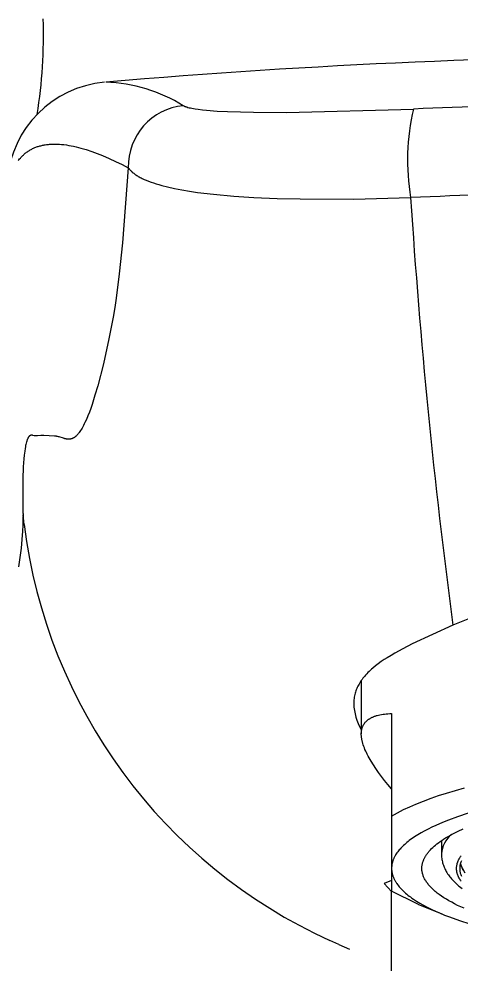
# Model space of a CAD drawing. Extents: x 6992 to 7586, y -5808 to -5388.
# Drawn here: x 7364.9 to 7379.5, y -5657.65 to -5626.47 of the extents above; entities that cross this region are included whole.
import ezdxf

# ---------------------------------------------------------------- set-up
doc = ezdxf.new("R2010")
doc.units = 0
doc.header["$LTSCALE"] = 7
doc.header["$MEASUREMENT"] = 0
doc.layers.get('0').update_dxf_attribs({"color": 2, "linetype": 'CONTINUOUS'})
doc.layers.add('Make2D 표시선', color=7, linetype='CONTINUOUS')
doc.layers.add('Make2D 표시선 - Tangent', color=7, linetype='CONTINUOUS')

msp = doc.modelspace()

# ---------------------------------------------------------------- linework, layer by layer
at = {"color": 2}
for p, q in [((7379.469, -5654.348), (7379.616, -5654.638)), ((7379.472, -5654.337), (7379.557, -5654.548))]:
    msp.add_line(p, q, dxfattribs=at)
at = {"layer": 'Make2D 표시선'}
for p, q in [((7365.071, -5643.147), (7365.038, -5642.835)), ((7376.201, -5648.294), (7376.201, -5650.058)), ((7377.2, -5649.387), (7377.2, -5652.767)), ((7377.2, -5652.767), (7377.2, -5655.249)), ((7378.847, -5653.576), (7378.847, -5653.983)), ((7377.2, -5654.896), (7376.951, -5654.995)), ((7376.951, -5654.995), (7377.2, -5655.25)), ((7378.068, -5655.672), (7377.2, -5655.249)), ((7377.201, -5657.96), (7377.201, -5655.251)), ((7378.068, -5655.672), (7378.855, -5655.993)), ((7375.461, -5657.005), (7375.168, -5656.87)), ((7375.461, -5657.006), (7375.814, -5657.16))]:
    msp.add_line(p, q, dxfattribs=at)
for points in [[(7379.228, -5646.469), (7377.885, -5647.091), (7377.568, -5647.253), (7377.31, -5647.393), (7377.183, -5647.467), (7377.058, -5647.544), (7376.958, -5647.608), (7376.859, -5647.674), (7376.763, -5647.743), (7376.669, -5647.815), (7376.583, -5647.885), (7376.541, -5647.921), (7376.5, -5647.958), (7376.46, -5647.996), (7376.42, -5648.035), (7376.382, -5648.074), (7376.344, -5648.115), (7376.314, -5648.149), (7376.284, -5648.185), (7376.255, -5648.221), (7376.227, -5648.258), (7376.2, -5648.295), (7376.174, -5648.333), (7376.149, -5648.372), (7376.126, -5648.412), (7376.106, -5648.448), (7376.087, -5648.485), (7376.069, -5648.523), (7376.052, -5648.561), (7376.036, -5648.6), (7376.022, -5648.639), (7376.008, -5648.678), (7375.997, -5648.718), (7375.986, -5648.76), (7375.977, -5648.802), (7375.969, -5648.844), (7375.962, -5648.886), (7375.957, -5648.928), (7375.954, -5648.971), (7375.952, -5649.014), (7375.951, -5649.057)], [(7377.2, -5651.868), (7377.082, -5651.728), (7376.971, -5651.591), (7376.867, -5651.458), (7376.77, -5651.328), (7376.681, -5651.201), (7376.599, -5651.078), (7376.524, -5650.958), (7376.49, -5650.9), (7376.457, -5650.842), (7376.427, -5650.786), (7376.398, -5650.73), (7376.371, -5650.675), (7376.346, -5650.622), (7376.323, -5650.569), (7376.302, -5650.518), (7376.283, -5650.467), (7376.266, -5650.417), (7376.251, -5650.369), (7376.238, -5650.321), (7376.232, -5650.298), (7376.227, -5650.275), (7376.222, -5650.252), (7376.217, -5650.229), (7376.214, -5650.207), (7376.21, -5650.185), (7376.208, -5650.163), (7376.205, -5650.141), (7376.203, -5650.12), (7376.202, -5650.099), (7376.201, -5650.078), (7376.201, -5650.058), (7376.201, -5650.038), (7376.202, -5650.018), (7376.203, -5649.998), (7376.205, -5649.979), (7376.208, -5649.96), (7376.21, -5649.942), (7376.214, -5649.923), (7376.217, -5649.905), (7376.222, -5649.888), (7376.227, -5649.87), (7376.232, -5649.853), (7376.238, -5649.836), (7376.244, -5649.82), (7376.251, -5649.804), (7376.258, -5649.788), (7376.266, -5649.772), (7376.274, -5649.757), (7376.283, -5649.742), (7376.292, -5649.728), (7376.302, -5649.713), (7376.312, -5649.699), (7376.323, -5649.686), (7376.334, -5649.672), (7376.346, -5649.659), (7376.358, -5649.646), (7376.371, -5649.634), (7376.384, -5649.622), (7376.398, -5649.61), (7376.412, -5649.598), (7376.427, -5649.587), (7376.442, -5649.576), (7376.457, -5649.566), (7376.473, -5649.555), (7376.49, -5649.545), (7376.507, -5649.536), (7376.524, -5649.526), (7376.542, -5649.517), (7376.561, -5649.508), (7376.58, -5649.5), (7376.599, -5649.492), (7376.619, -5649.484), (7376.639, -5649.476), (7376.66, -5649.469), (7376.681, -5649.462), (7376.703, -5649.455), (7376.725, -5649.449), (7376.77, -5649.437), (7376.818, -5649.427), (7376.867, -5649.417), (7376.918, -5649.409), (7376.971, -5649.402), (7377.026, -5649.397), (7377.082, -5649.392), (7377.14, -5649.389), (7377.2, -5649.387)], [(7377.2, -5652.767), (7377.298, -5652.711), (7377.396, -5652.657), (7377.495, -5652.605), (7377.596, -5652.555), (7377.799, -5652.46), (7378.005, -5652.371), (7378.253, -5652.272), (7378.503, -5652.179), (7378.755, -5652.093), (7379.009, -5652.012), (7379.31, -5651.922), (7379.613, -5651.839)], [(7379.732, -5652.675), (7379.379, -5652.791), (7379.08, -5652.9), (7378.932, -5652.958), (7378.785, -5653.019), (7378.658, -5653.076), (7378.531, -5653.134), (7378.405, -5653.196), (7378.282, -5653.261), (7378.174, -5653.321), (7378.068, -5653.384), (7377.963, -5653.45), (7377.912, -5653.484), (7377.862, -5653.52), (7377.784, -5653.577), (7377.746, -5653.607), (7377.708, -5653.637), (7377.671, -5653.668), (7377.635, -5653.7), (7377.6, -5653.732), (7377.565, -5653.766), (7377.536, -5653.795), (7377.508, -5653.824), (7377.48, -5653.854), (7377.453, -5653.885), (7377.428, -5653.917), (7377.403, -5653.949), (7377.379, -5653.982), (7377.356, -5654.016), (7377.335, -5654.048), (7377.316, -5654.082), (7377.306, -5654.099), (7377.297, -5654.116), (7377.288, -5654.133), (7377.28, -5654.15), (7377.272, -5654.168), (7377.265, -5654.186), (7377.257, -5654.204), (7377.25, -5654.222), (7377.244, -5654.24), (7377.238, -5654.258), (7377.232, -5654.277), (7377.227, -5654.295), (7377.222, -5654.314), (7377.218, -5654.333), (7377.214, -5654.352), (7377.211, -5654.371), (7377.208, -5654.39), (7377.206, -5654.41), (7377.204, -5654.429), (7377.203, -5654.448), (7377.202, -5654.468), (7377.201, -5654.487), (7377.201, -5654.507), (7377.202, -5654.526), (7377.203, -5654.546), (7377.205, -5654.565), (7377.207, -5654.584), (7377.209, -5654.603), (7377.212, -5654.622), (7377.216, -5654.64), (7377.22, -5654.658), (7377.224, -5654.676), (7377.229, -5654.694), (7377.234, -5654.712), (7377.24, -5654.73), (7377.246, -5654.747), (7377.252, -5654.765), (7377.259, -5654.782), (7377.266, -5654.799), (7377.273, -5654.816), (7377.281, -5654.833), (7377.289, -5654.85), (7377.297, -5654.867), (7377.306, -5654.883), (7377.316, -5654.902), (7377.327, -5654.921), (7377.338, -5654.94), (7377.35, -5654.958), (7377.362, -5654.976), (7377.374, -5654.994), (7377.399, -5655.029), (7377.426, -5655.063), (7377.453, -5655.097), (7377.481, -5655.129), (7377.511, -5655.161), (7377.547, -5655.199), (7377.584, -5655.236), (7377.622, -5655.271), (7377.661, -5655.306), (7377.701, -5655.34), (7377.742, -5655.373), (7377.783, -5655.405), (7377.825, -5655.436), (7377.874, -5655.472), (7377.924, -5655.506), (7378.026, -5655.573), (7378.13, -5655.637), (7378.236, -5655.697), (7378.371, -5655.769), (7378.507, -5655.837), (7378.646, -5655.902), (7378.785, -5655.963), (7378.948, -5656.031), (7379.112, -5656.095), (7379.443, -5656.214), (7379.783, -5656.324)], [(7379.594, -5655.809), (7379.485, -5655.76), (7379.381, -5655.711), (7379.281, -5655.661), (7379.186, -5655.611), (7379.095, -5655.561), (7379.009, -5655.51), (7378.927, -5655.459), (7378.85, -5655.408), (7378.777, -5655.357), (7378.709, -5655.305), (7378.676, -5655.28), (7378.645, -5655.254), (7378.615, -5655.228), (7378.586, -5655.202), (7378.558, -5655.176), (7378.531, -5655.15), (7378.505, -5655.125), (7378.481, -5655.099), (7378.457, -5655.073), (7378.435, -5655.047), (7378.413, -5655.021), (7378.393, -5654.996), (7378.374, -5654.97), (7378.355, -5654.944), (7378.338, -5654.919), (7378.322, -5654.893), (7378.307, -5654.867), (7378.293, -5654.842), (7378.28, -5654.816), (7378.268, -5654.791), (7378.257, -5654.766), (7378.248, -5654.74), (7378.239, -5654.715), (7378.231, -5654.69), (7378.224, -5654.665), (7378.218, -5654.64), (7378.213, -5654.615), (7378.208, -5654.59), (7378.205, -5654.565), (7378.203, -5654.54), (7378.202, -5654.516), (7378.201, -5654.491), (7378.201, -5654.473), (7378.202, -5654.454), (7378.203, -5654.436), (7378.205, -5654.417), (7378.208, -5654.398), (7378.21, -5654.379), (7378.214, -5654.361), (7378.218, -5654.342), (7378.222, -5654.323), (7378.227, -5654.304), (7378.233, -5654.285), (7378.239, -5654.266), (7378.246, -5654.247), (7378.253, -5654.228), (7378.261, -5654.209), (7378.269, -5654.189), (7378.278, -5654.17), (7378.288, -5654.151), (7378.298, -5654.132), (7378.309, -5654.112), (7378.32, -5654.093), (7378.332, -5654.074), (7378.345, -5654.054), (7378.358, -5654.035), (7378.372, -5654.015), (7378.386, -5653.996), (7378.401, -5653.977), (7378.416, -5653.957), (7378.433, -5653.938), (7378.449, -5653.918), (7378.485, -5653.879), (7378.523, -5653.84), (7378.563, -5653.801), (7378.606, -5653.762), (7378.652, -5653.723), (7378.7, -5653.684), (7378.751, -5653.645), (7378.804, -5653.606), (7378.86, -5653.568), (7378.918, -5653.529), (7378.979, -5653.49), (7379.043, -5653.452), (7379.109, -5653.414), (7379.178, -5653.376), (7379.249, -5653.338), (7379.399, -5653.263), (7379.56, -5653.189)], [(7378.846, -5654.013), (7378.847, -5654.05), (7378.849, -5654.087), (7378.852, -5654.124), (7378.857, -5654.161), (7378.862, -5654.198), (7378.869, -5654.234), (7378.877, -5654.271), (7378.886, -5654.307), (7378.897, -5654.344), (7378.91, -5654.382), (7378.923, -5654.419), (7378.938, -5654.455), (7378.954, -5654.491), (7378.971, -5654.527), (7378.989, -5654.561), (7379.008, -5654.596), (7379.03, -5654.632), (7379.052, -5654.668), (7379.076, -5654.704), (7379.101, -5654.738), (7379.126, -5654.772), (7379.153, -5654.805), (7379.18, -5654.838), (7379.208, -5654.869), (7379.24, -5654.904), (7379.273, -5654.938), (7379.306, -5654.97), (7379.34, -5655.003), (7379.375, -5655.034), (7379.411, -5655.065), (7379.447, -5655.095), (7379.484, -5655.124), (7379.526, -5655.156)], [(7379.497, -5654.916), (7379.479, -5654.89), (7379.461, -5654.863), (7379.453, -5654.849), (7379.445, -5654.835), (7379.437, -5654.821), (7379.429, -5654.807), (7379.422, -5654.793), (7379.415, -5654.779), (7379.408, -5654.764), (7379.401, -5654.75), (7379.395, -5654.735), (7379.389, -5654.72), (7379.384, -5654.706), (7379.38, -5654.693), (7379.375, -5654.679), (7379.371, -5654.665), (7379.367, -5654.652), (7379.364, -5654.638), (7379.36, -5654.624), (7379.358, -5654.61), (7379.355, -5654.595), (7379.353, -5654.581), (7379.351, -5654.567), (7379.349, -5654.553), (7379.348, -5654.539), (7379.347, -5654.524), (7379.346, -5654.51), (7379.346, -5654.496), (7379.346, -5654.481), (7379.347, -5654.467), (7379.348, -5654.453), (7379.349, -5654.438), (7379.351, -5654.424), (7379.353, -5654.41), (7379.355, -5654.395), (7379.358, -5654.381), (7379.361, -5654.367), (7379.364, -5654.353), (7379.367, -5654.339), (7379.371, -5654.325), (7379.375, -5654.311), (7379.38, -5654.298), (7379.384, -5654.284), (7379.389, -5654.27), (7379.395, -5654.255), (7379.402, -5654.241), (7379.408, -5654.226), (7379.415, -5654.211), (7379.422, -5654.197), (7379.43, -5654.183), (7379.437, -5654.169), (7379.445, -5654.155), (7379.454, -5654.141), (7379.462, -5654.127), (7379.48, -5654.1), (7379.498, -5654.074)], [(7379.506, -5654.24), (7379.496, -5654.266), (7379.486, -5654.292), (7379.478, -5654.318), (7379.47, -5654.344), (7379.464, -5654.369), (7379.459, -5654.395), (7379.456, -5654.42), (7379.453, -5654.445), (7379.451, -5654.471), (7379.451, -5654.496), (7379.451, -5654.521), (7379.453, -5654.546), (7379.456, -5654.571), (7379.459, -5654.597), (7379.464, -5654.622), (7379.47, -5654.648), (7379.478, -5654.673), (7379.486, -5654.699), (7379.496, -5654.725), (7379.506, -5654.751)]]:
    msp.add_lwpolyline(points, dxfattribs=at)
for centre, radius, start, end in [((7348.86, -5626.991), 16.849, 351.0127, 1.7594), ((7388.074, -5863.829), 236.143, 89.96911, 94.93327), ((7368.041, -5632.096), 3.545, 95.2069, 174.9119), ((7382.358, -5641.003), 17.421, 187.0714, 245.6237), ((7388.201, -5668.097), 23.416, 67.469, 112.5329), ((7377.719, -5649.007), 1.768, 181.598, 210.8806), ((7379.742, -5654.073), 0.898, 129.2279, 176.1375)]:
    msp.add_arc(centre, radius, start, end, dxfattribs=at)
at = {"layer": 'Make2D 표시선 - Tangent'}
for points in [[(7370.326, -5629.335), (7370.339, -5629.342), (7370.353, -5629.348), (7370.367, -5629.354), (7370.381, -5629.36), (7370.396, -5629.365), (7370.41, -5629.37), (7370.439, -5629.379), (7370.48, -5629.391), (7370.521, -5629.402), (7370.563, -5629.411), (7370.605, -5629.42), (7370.713, -5629.439), (7370.821, -5629.455), (7370.956, -5629.472), (7371.09, -5629.486), (7371.438, -5629.513), (7371.787, -5629.531), (7372.641, -5629.555), (7373.73, -5629.558), (7377.921, -5629.446)], [(7364.879, -5631.148), (7364.901, -5631.12), (7364.923, -5631.093), (7364.946, -5631.066), (7364.965, -5631.044), (7364.984, -5631.024), (7365.004, -5631.003), (7365.024, -5630.983), (7365.045, -5630.964), (7365.066, -5630.944), (7365.088, -5630.926), (7365.109, -5630.907), (7365.132, -5630.89), (7365.154, -5630.872), (7365.177, -5630.856), (7365.201, -5630.839), (7365.225, -5630.824), (7365.249, -5630.809), (7365.273, -5630.794), (7365.298, -5630.78), (7365.323, -5630.766), (7365.349, -5630.753), (7365.375, -5630.741), (7365.402, -5630.729), (7365.428, -5630.718), (7365.455, -5630.707), (7365.483, -5630.697), (7365.51, -5630.687), (7365.538, -5630.678), (7365.565, -5630.67), (7365.593, -5630.662), (7365.621, -5630.655), (7365.65, -5630.648), (7365.678, -5630.641), (7365.706, -5630.635), (7365.735, -5630.63), (7365.77, -5630.624), (7365.805, -5630.619), (7365.841, -5630.614), (7365.876, -5630.611), (7365.912, -5630.608), (7365.948, -5630.605), (7366.019, -5630.602), (7366.091, -5630.601), (7366.162, -5630.603), (7366.234, -5630.607), (7366.305, -5630.612), (7366.386, -5630.621), (7366.466, -5630.631), (7366.546, -5630.644), (7366.626, -5630.658), (7366.705, -5630.674), (7366.784, -5630.692), (7366.863, -5630.711), (7366.941, -5630.732), (7367.033, -5630.758), (7367.124, -5630.786), (7367.306, -5630.846), (7367.485, -5630.911), (7367.663, -5630.982), (7367.878, -5631.074), (7368.091, -5631.172), (7368.302, -5631.274), (7368.51, -5631.381)], [(7368.51, -5631.381), (7368.314, -5633.863), (7368.21, -5634.881), (7368.111, -5635.681), (7368.063, -5635.997), (7368.01, -5636.313), (7367.869, -5637.031), (7367.686, -5637.846), (7367.499, -5638.576), (7367.41, -5638.888), (7367.312, -5639.197), (7367.27, -5639.32), (7367.225, -5639.442), (7367.177, -5639.563), (7367.127, -5639.682), (7367.08, -5639.783), (7367.056, -5639.833), (7367.031, -5639.883), (7367.008, -5639.925), (7366.985, -5639.967), (7366.961, -5640.008), (7366.936, -5640.049), (7366.914, -5640.081), (7366.892, -5640.112), (7366.881, -5640.128), (7366.869, -5640.143), (7366.857, -5640.159), (7366.845, -5640.173), (7366.835, -5640.185), (7366.824, -5640.197), (7366.813, -5640.209), (7366.802, -5640.22), (7366.791, -5640.231), (7366.779, -5640.241), (7366.767, -5640.252), (7366.755, -5640.261), (7366.748, -5640.266), (7366.742, -5640.271), (7366.736, -5640.275), (7366.729, -5640.28), (7366.722, -5640.284), (7366.716, -5640.288), (7366.709, -5640.292), (7366.702, -5640.296), (7366.695, -5640.3), (7366.688, -5640.303), (7366.681, -5640.307), (7366.674, -5640.31), (7366.667, -5640.313), (7366.659, -5640.316), (7366.652, -5640.318), (7366.645, -5640.321), (7366.637, -5640.323), (7366.629, -5640.325), (7366.622, -5640.327), (7366.614, -5640.329), (7366.606, -5640.33), (7366.598, -5640.332), (7366.59, -5640.333), (7366.582, -5640.334), (7366.574, -5640.335), (7366.566, -5640.335), (7366.558, -5640.336), (7366.55, -5640.336), (7366.543, -5640.336), (7366.535, -5640.336), (7366.527, -5640.336), (7366.519, -5640.336), (7366.506, -5640.335), (7366.493, -5640.334), (7366.481, -5640.333), (7366.469, -5640.331), (7366.456, -5640.329), (7366.444, -5640.327), (7366.432, -5640.325), (7366.419, -5640.322), (7366.406, -5640.318), (7366.392, -5640.315), (7366.365, -5640.307), (7366.23, -5640.263), (7366.203, -5640.256), (7366.176, -5640.249), (7366.163, -5640.246), (7366.15, -5640.244), (7366.136, -5640.241), (7366.123, -5640.239), (7366.11, -5640.237), (7366.096, -5640.236), (7366.083, -5640.235), (7366.07, -5640.234), (7365.724, -5640.219), (7365.677, -5640.217), (7365.647, -5640.217), (7365.617, -5640.218), (7365.517, -5640.225), (7365.497, -5640.226), (7365.476, -5640.226), (7365.466, -5640.226), (7365.456, -5640.226), (7365.444, -5640.225), (7365.433, -5640.224), (7365.421, -5640.223), (7365.415, -5640.222), (7365.409, -5640.222), (7365.4, -5640.22), (7365.353, -5640.21), (7365.343, -5640.208), (7365.334, -5640.207), (7365.327, -5640.206), (7365.324, -5640.206), (7365.321, -5640.205), (7365.318, -5640.205), (7365.315, -5640.205), (7365.312, -5640.205), (7365.31, -5640.205), (7365.309, -5640.205), (7365.306, -5640.206), (7365.303, -5640.206), (7365.3, -5640.206), (7365.297, -5640.207), (7365.294, -5640.207), (7365.291, -5640.208), (7365.289, -5640.209), (7365.286, -5640.21), (7365.283, -5640.211), (7365.28, -5640.212), (7365.278, -5640.213), (7365.275, -5640.214), (7365.272, -5640.215), (7365.27, -5640.217), (7365.267, -5640.218), (7365.265, -5640.22), (7365.262, -5640.221), (7365.259, -5640.223), (7365.257, -5640.225), (7365.254, -5640.227), (7365.252, -5640.229), (7365.249, -5640.231), (7365.247, -5640.233), (7365.245, -5640.235), (7365.242, -5640.237), (7365.24, -5640.239), (7365.238, -5640.241), (7365.236, -5640.244), (7365.233, -5640.246), (7365.231, -5640.248), (7365.227, -5640.253), (7365.225, -5640.257), (7365.222, -5640.26), (7365.22, -5640.263), (7365.217, -5640.267), (7365.213, -5640.274), (7365.208, -5640.281), (7365.204, -5640.288), (7365.2, -5640.296), (7365.196, -5640.303), (7365.192, -5640.311), (7365.188, -5640.32), (7365.183, -5640.33), (7365.179, -5640.34), (7365.175, -5640.35), (7365.168, -5640.369), (7365.161, -5640.39), (7365.155, -5640.409), (7365.149, -5640.428), (7365.139, -5640.467), (7365.129, -5640.506), (7365.121, -5640.545), (7365.112, -5640.592), (7365.104, -5640.638), (7365.09, -5640.731), (7365.074, -5640.859), (7365.061, -5640.988), (7365.044, -5641.246), (7365.029, -5641.651), (7365.024, -5642.055), (7365.028, -5642.472), (7365.032, -5642.684), (7365.033, -5642.773), (7365.034, -5642.785), (7365.034, -5642.791), (7365.034, -5642.797), (7365.037, -5642.817), (7365.037, -5642.82), (7365.037, -5642.823), (7365.037, -5642.828), (7365.037, -5642.832), (7365.037, -5642.845), (7365.037, -5642.855), (7365.034, -5642.897), (7365.033, -5642.912), (7365.027, -5643.171), (7365.017, -5643.366), (7364.996, -5643.648), (7364.969, -5643.929), (7364.89, -5644.546)], [(7368.51, -5631.381), (7368.517, -5631.392), (7368.524, -5631.402), (7368.532, -5631.412), (7368.539, -5631.422), (7368.547, -5631.431), (7368.555, -5631.441), (7368.571, -5631.459), (7368.588, -5631.477), (7368.606, -5631.495), (7368.624, -5631.512), (7368.642, -5631.529), (7368.665, -5631.548), (7368.689, -5631.567), (7368.713, -5631.585), (7368.738, -5631.603), (7368.763, -5631.62), (7368.788, -5631.637), (7368.814, -5631.653), (7368.84, -5631.668), (7368.872, -5631.686), (7368.903, -5631.703), (7368.935, -5631.72), (7368.968, -5631.736), (7369.034, -5631.767), (7369.1, -5631.796), (7369.18, -5631.828), (7369.262, -5631.858), (7369.344, -5631.886), (7369.426, -5631.913), (7369.52, -5631.941), (7369.613, -5631.967), (7369.803, -5632.015), (7370.038, -5632.067), (7370.274, -5632.112), (7370.534, -5632.156), (7370.796, -5632.194), (7371.32, -5632.257), (7371.988, -5632.317), (7372.658, -5632.361), (7373.419, -5632.394), (7374.18, -5632.413), (7375.956, -5632.416), (7377.83, -5632.367)]]:
    msp.add_lwpolyline(points, dxfattribs=at)
for centre, radius, start, end in [((7367.567, -5633.841), 5.283, 58.5208, 87.8346), ((7370.517, -5631.334), 2.007, 95.4636, 181.367), ((7388.142, -5875.628), 246.394, 89.98631, 92.37747), ((7385.224, -5631.137), 7.496, 166.9662, 189.449), ((7388.142, -5868.129), 235.987, 89.98554, 92.50446), ((7583.355, -5619.109), 205.952, 183.69101, 187.63397)]:
    msp.add_arc(centre, radius, start, end, dxfattribs=at)

doc.saveas('drawing.dxf')
